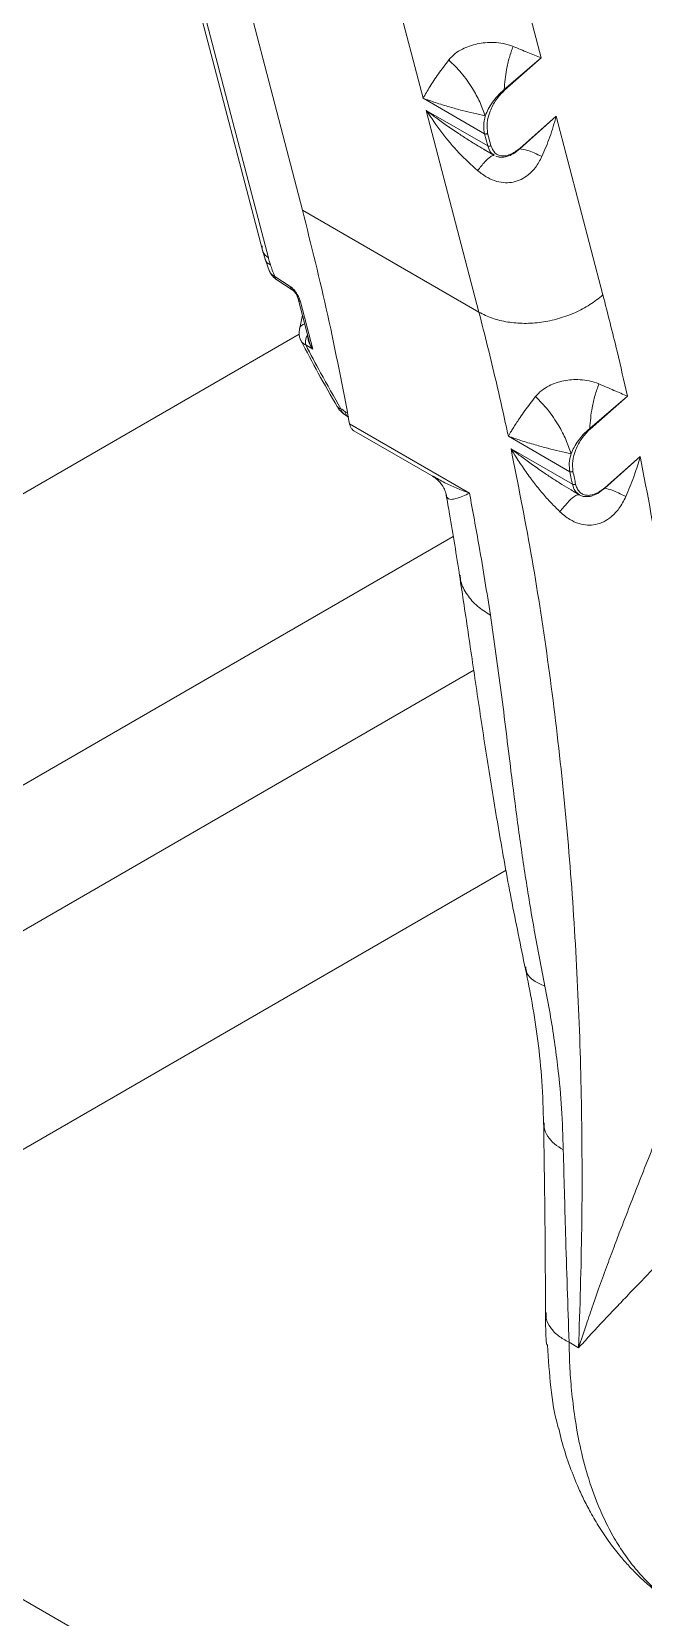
# Model space of a CAD drawing. Header units: millimetres. Extents: x 169 to 14583, y -399 to 10804.
# Drawn here: x 11409 to 11546.2, y 8155.9 to 8511.3 of the extents above; entities that cross this region are included whole.
import ezdxf

# ---------------------------------------------------------------- set-up
doc = ezdxf.new("R2010")
doc.units = ezdxf.units.MM
doc.header["$LTSCALE"] = 35

msp = doc.modelspace()

# ---------------------------------------------------------------- linework, layer by layer
at = {"color": 7, "linetype": 'Continuous', "lineweight": 18}
for p, q in [((12380.16, 7598.098), (10315.408, 8790.053)), ((11506.294, 8570.446), (11523.292, 8505.406)), ((11478.472, 8566.571), (11496.815, 8496.384)), ((11469.75, 8471.288), (11452.912, 8535.714)), ((11446.538, 8516.73), (11460.759, 8462.315)), ((11523.292, 8505.406), (11515.015, 8498.343)), ((11515.084, 8498.183), (11523.292, 8505.406)), ((11496.815, 8496.384), (11510.604, 8488.424)), ((11511.321, 8485.679), (11497.532, 8493.639)), ((11497.532, 8493.639), (11509.348, 8448.428)), ((11526.699, 8492.367), (11518.492, 8485.143)), ((11518.497, 8485.019), (11526.699, 8492.367)), ((11526.699, 8492.367), (11537.17, 8452.304)), ((11510.604, 8488.424), (11511.321, 8485.679)), ((11511.299, 8488.521), (11512.017, 8485.775)), ((11510.341, 8484.985), (11512.679, 8483.636)), ((11509.348, 8448.428), (11469.75, 8471.288)), ((11460.759, 8462.315), (11461.381, 8460.287)), ((11461.37, 8460.316), (11462.394, 8457.531)), ((11466.993, 8454.2), (11463.538, 8456.401)), ((11464.002, 8455.665), (11467.457, 8453.464)), ((11468.768, 8451.443), (11471.248, 8441.954)), ((11472.072, 8440.156), (11469.299, 8450.767)), ((11469.724, 8447.785), (11469.075, 8444.579)), ((11469.034, 8443.523), (11192.358, 8283.801)), ((11470.507, 8441.084), (11472.072, 8440.156)), ((11542.664, 8429.6), (11534.193, 8422.377)), ((11534.267, 8422.209), (11542.664, 8429.6)), ((11478.921, 8425.723), (11480.114, 8424.922)), ((11479.838, 8425.845), (11479.274, 8426.192)), ((11507.224, 8407.859), (11480.335, 8423.383)), ((11481.282, 8421.838), (11499.212, 8411.487)), ((11515.945, 8420.633), (11529.734, 8412.673)), ((11530.332, 8409.849), (11516.543, 8417.809)), ((11545.535, 8416.087), (11537.56, 8409.069)), ((11537.567, 8408.952), (11545.535, 8416.087)), ((11502.009, 8407.538), (11502.019, 8407.396)), ((11531.216, 8407.865), (11531.862, 8407.492)), ((11248.926, 8251.145), (11503.573, 8398.149)), ((11277.215, 8234.814), (11508.178, 8368.146)), ((11319.648, 8210.318), (11515.428, 8323.339)), ((11531.71, 8216.278), (11529.562, 8217.518))]:
    msp.add_line(p, q, dxfattribs=at)
at = {"color": 7, "linetype": 'Continuous', "lineweight": 18, "flags": 128}
msp.add_lwpolyline([(11462.096, 8460.579), (11454.133, 8491.051), (11447.875, 8514.993)], dxfattribs=at)
at = {"color": 7, "linetype": 'Continuous', "lineweight": 18}
for points, knots in [([(11517.013, 8508), (11516.294, 8508.249), (11515.008, 8508.696), (11512.826, 8508.925), (11510.83, 8508.885), (11508.96, 8508.595), (11507.187, 8508.111), (11505.476, 8507.386), (11503.81, 8506.346), (11503.009, 8505.46), (11502.562, 8504.964)], [0, 0, 0, 0, 0.1677984, 0.30016, 0.4104897, 0.509361, 0.6079778, 0.713602, 0.8398485, 1, 1, 1, 1]), ([(11517.013, 8508), (11516.718, 8507.183), (11516.126, 8505.542), (11515.367, 8502.321), (11515.148, 8499.85), (11515.015, 8498.343)], [0, 0, 0, 0, 0.2791591, 0.5606522, 1, 1, 1, 1]), ([(11523.292, 8505.406), (11522.324, 8505.804), (11520.395, 8506.596), (11518.138, 8507.533), (11517.013, 8508)], [0, 0, 0, 0, 0.501851, 1, 1, 1, 1]), ([(11502.562, 8504.964), (11501.758, 8503.905), (11500.14, 8501.771), (11498.26, 8498.905), (11497.298, 8497.226), (11496.815, 8496.384)], [0, 0, 0, 0, 0.3297078, 0.6638583, 1, 1, 1, 1]), ([(11502.562, 8504.964), (11503.53, 8504.039), (11505.485, 8502.171), (11507.796, 8498.88), (11509.59, 8495.6), (11510.38, 8493.493), (11510.772, 8492.449)], [0, 0, 0, 0, 0.2781469, 0.5611401, 0.78272, 1, 1, 1, 1]), ([(11510.772, 8492.449), (11510.974, 8492.939), (11511.399, 8493.97), (11512.371, 8495.48), (11513.572, 8497.038), (11514.5, 8497.877), (11515.015, 8498.343)], [0, 0, 0, 0, 0.2230517, 0.4688607, 0.7051242, 1, 1, 1, 1]), ([(11515.015, 8498.343), (11515.032, 8498.312), (11515.062, 8498.255), (11515.077, 8498.205), (11515.084, 8498.183)], [0, 0, 0, 0, 0.5597749, 1, 1, 1, 1]), ([(11496.815, 8496.384), (11497.734, 8496.056), (11499.671, 8495.365), (11502.598, 8494.458), (11505.478, 8493.66), (11508.147, 8493), (11509.912, 8492.63), (11510.772, 8492.449)], [0, 0, 0, 0, 0.2104338, 0.4435225, 0.6445442, 0.8268871, 1, 1, 1, 1]), ([(11497.532, 8493.639), (11498.671, 8491.969), (11500.943, 8488.639), (11504.762, 8484.083), (11507.624, 8481.457), (11509.046, 8480.153)], [0, 0, 0, 0, 0.336136, 0.6702848, 1, 1, 1, 1]), ([(11510.861, 8484.685), (11510.261, 8485.037), (11508.925, 8485.819), (11506.895, 8487.086), (11504.563, 8488.6), (11502.147, 8490.252), (11499.738, 8491.975), (11498.239, 8493.105), (11497.532, 8493.639)], [0, 0, 0, 0, 0.1284888, 0.2860919, 0.4442096, 0.6460634, 0.8331246, 1, 1, 1, 1]), ([(11523.468, 8483.302), (11524.092, 8484.751), (11525.344, 8487.659), (11526.247, 8490.794), (11526.699, 8492.367)], [0, 0, 0, 0, 0.49814557, 1, 1, 1, 1]), ([(11511.321, 8485.679), (11511.504, 8485.143), (11511.804, 8484.267), (11512.467, 8483.865), (11512.725, 8483.709)], [0, 0, 0, 0, 0.6113058, 1, 1, 1, 1]), ([(11513.137, 8483.399), (11513.273, 8483.349), (11513.637, 8483.214), (11514.462, 8483.1), (11515.643, 8483.265), (11517.079, 8483.878), (11518.009, 8484.626), (11518.497, 8485.019)], [0, 0, 0, 0, 0.0879438, 0.2347719, 0.4787497, 0.726205, 1, 1, 1, 1]), ([(11518.492, 8485.143), (11518.497, 8485.117), (11518.507, 8485.069), (11518.5, 8485.035), (11518.497, 8485.019)], [0, 0, 0, 0, 0.5597749, 1, 1, 1, 1]), ([(11523.468, 8483.302), (11522.876, 8483.594), (11521.695, 8484.179), (11519.921, 8484.853), (11519.035, 8484.956), (11518.497, 8485.019)], [0, 0, 0, 0, 0.28284843, 0.56514797, 1, 1, 1, 1]), ([(11509.046, 8480.153), (11509.592, 8480.848), (11510.694, 8482.25), (11511.857, 8483.264), (11512.542, 8483.653), (11512.74, 8483.554), (11512.781, 8483.533)], [0, 0, 0, 0, 0.3303748, 0.6669454, 0.9307904, 1, 1, 1, 1]), ([(11509.046, 8480.153), (11509.768, 8479.599), (11511.059, 8478.609), (11513.236, 8477.716), (11515.222, 8477.379), (11517.096, 8477.533), (11518.875, 8478.141), (11520.591, 8479.259), (11522.248, 8480.993), (11523.03, 8482.474), (11523.468, 8483.302)], [0, 0, 0, 0, 0.1601632, 0.2864029, 0.392968, 0.4907135, 0.5915927, 0.699815, 0.8321821, 1, 1, 1, 1]), ([(11462.096, 8460.579), (11461.599, 8460.997), (11460.712, 8461.743), (11460.714, 8462.81), (11460.715, 8463.28)], [0, 0, 0, 0, 0.56, 1, 1, 1, 1]), ([(11462.578, 8459.014), (11462.048, 8459.337), (11461.47, 8459.691), (11461.418, 8460.259), (11461.414, 8460.308)], [0, 0, 0, 0, 0.9142762, 1, 1, 1, 1]), ([(11462.578, 8459.014), (11462.476, 8459.313), (11462.295, 8459.846), (11462.157, 8460.355), (11462.096, 8460.579)], [0, 0, 0, 0, 0.559867, 1, 1, 1, 1]), ([(11462.359, 8457.66), (11462.374, 8457.612), (11462.47, 8457.304), (11462.801, 8456.789), (11463.336, 8456.145), (11463.796, 8455.814), (11464.025, 8455.65)], [0, 0, 0, 0, 0.0587344, 0.3761903, 0.6907939, 1, 1, 1, 1]), ([(11463.538, 8456.401), (11463.284, 8456.578), (11462.799, 8456.915), (11462.391, 8457.376), (11462.363, 8457.663), (11462.36, 8457.694)], [0, 0, 0, 0, 0.4948374, 0.9440167, 1, 1, 1, 1]), ([(11463.538, 8456.401), (11463.352, 8456.892), (11463.02, 8457.769), (11462.713, 8458.634), (11462.578, 8459.014)], [0, 0, 0, 0, 0.5600766, 1, 1, 1, 1]), ([(11464.027, 8455.704), (11463.949, 8455.743), (11463.702, 8455.868), (11463.605, 8456.184), (11463.538, 8456.401)], [0, 0, 0, 0, 0.3155849, 1, 1, 1, 1]), ([(11469.299, 8450.767), (11469.244, 8450.961), (11469.123, 8451.398), (11468.741, 8452.224), (11468.182, 8453.059), (11467.553, 8453.78), (11467.185, 8454.057), (11466.993, 8454.2)], [0, 0, 0, 0, 0.1787457, 0.402065, 0.6722739, 0.8297178, 1, 1, 1, 1]), ([(11466.993, 8454.2), (11467.076, 8453.909), (11467.172, 8453.573), (11467.449, 8453.499), (11467.486, 8453.49)], [0, 0, 0, 0, 0.8689537, 1, 1, 1, 1]), ([(11467.456, 8453.464), (11467.505, 8453.43), (11467.601, 8453.365), (11467.793, 8453.187), (11468.017, 8452.931), (11468.246, 8452.608), (11468.485, 8452.211), (11468.684, 8451.769), (11468.742, 8451.544), (11468.769, 8451.44)], [0, 0, 0, 0, 0.0778829, 0.1532836, 0.2964661, 0.432084, 0.5610473, 0.7969747, 1, 1, 1, 1]), ([(11537.17, 8452.304), (11538.243, 8448.107), (11540.161, 8440.613), (11541.899, 8432.965), (11542.664, 8429.6)], [0, 0, 0, 0, 0.5599962, 1, 1, 1, 1]), ([(11469.299, 8450.767), (11469.107, 8450.905), (11468.849, 8451.091), (11468.821, 8451.366), (11468.814, 8451.437)], [0, 0, 0, 0, 0.743261, 1, 1, 1, 1]), ([(11509.348, 8448.428), (11510.653, 8443.302), (11512.983, 8434.149), (11515.04, 8424.763), (11515.945, 8420.633)], [0, 0, 0, 0, 0.559998, 1, 1, 1, 1]), ([(11469.111, 8444.572), (11469.111, 8444.638), (11469.113, 8444.956), (11469.461, 8445.451), (11469.983, 8445.714), (11470.233, 8445.839)], [0, 0, 0, 0, 0.1206446, 0.5795847, 1, 1, 1, 1]), ([(11469.081, 8444.609), (11469.042, 8444.312), (11468.963, 8443.719), (11469.106, 8442.857), (11469.276, 8442.277), (11469.44, 8442.019), (11469.451, 8442.002)], [0, 0, 0, 0, 0.3288935, 0.6559734, 0.9773376, 1, 1, 1, 1]), ([(11469.441, 8442.012), (11469.522, 8441.875), (11469.75, 8441.49), (11470.211, 8441.243), (11470.507, 8441.084)], [0, 0, 0, 0, 0.3565318, 1, 1, 1, 1]), ([(11469.444, 8442.014), (11470.708, 8439.597), (11473.281, 8434.675), (11476.149, 8429.694), (11477.609, 8427.158)], [0, 0, 0, 0, 0.490899, 1, 1, 1, 1]), ([(11470.507, 8441.084), (11470.47, 8441.289), (11470.393, 8441.71), (11470.478, 8442.516), (11470.738, 8443.078), (11470.876, 8443.377)], [0, 0, 0, 0, 0.3080781, 0.6331544, 1, 1, 1, 1]), ([(11470.938, 8443.141), (11470.957, 8442.824), (11471.005, 8442.043), (11471.455, 8441.022), (11471.898, 8440.4), (11472.072, 8440.156)], [0, 0, 0, 0, 0.2936045, 0.7234856, 1, 1, 1, 1]), ([(11472.072, 8440.156), (11471.727, 8440.702), (11471.369, 8441.27), (11471.259, 8441.93), (11471.255, 8441.955)], [0, 0, 0, 0, 0.9621686, 1, 1, 1, 1]), ([(11478.376, 8426.792), (11476.832, 8429.477), (11474.078, 8434.269), (11471.598, 8439.003), (11470.507, 8441.084)], [0, 0, 0, 0, 0.5604697, 1, 1, 1, 1]), ([(11536.275, 8432.359), (11535.573, 8432.62), (11534.318, 8433.086), (11532.173, 8433.328), (11530.222, 8433.322), (11528.378, 8433.059), (11526.636, 8432.605), (11524.905, 8431.879), (11523.267, 8430.861), (11522.465, 8429.978), (11522.044, 8429.514)], [0, 0, 0, 0, 0.1674419, 0.2989758, 0.4093454, 0.5082169, 0.6085313, 0.712515, 0.8488712, 1, 1, 1, 1]), ([(11536.275, 8432.359), (11535.968, 8431.517), (11535.351, 8429.824), (11534.559, 8426.491), (11534.332, 8423.935), (11534.193, 8422.377)], [0, 0, 0, 0, 0.2791044, 0.5606946, 1, 1, 1, 1]), ([(11542.664, 8429.6), (11541.686, 8430.022), (11539.735, 8430.865), (11537.426, 8431.862), (11536.275, 8432.359)], [0, 0, 0, 0, 0.5013917, 1, 1, 1, 1]), ([(11477.537, 8427.334), (11477.574, 8427.256), (11477.752, 8426.875), (11478.234, 8426.282), (11478.751, 8425.867), (11479.011, 8425.659)], [0, 0, 0, 0, 0.1137956, 0.5557626, 1, 1, 1, 1]), ([(11477.582, 8427.263), (11477.646, 8427.157), (11477.791, 8426.918), (11478.167, 8426.837), (11478.376, 8426.792)], [0, 0, 0, 0, 0.4431493, 1, 1, 1, 1]), ([(11522.044, 8429.514), (11521.624, 8428.982), (11520.773, 8427.904), (11519.624, 8426.339), (11518.662, 8424.961), (11517.84, 8423.727), (11517.198, 8422.723), (11516.549, 8421.669), (11516.168, 8421.015), (11515.945, 8420.633)], [0, 0, 0, 0, 0.1600219, 0.3248288, 0.4960377, 0.6141203, 0.7475662, 0.8526363, 1, 1, 1, 1]), ([(11522.044, 8429.514), (11522.994, 8428.554), (11524.91, 8426.619), (11527.161, 8423.244), (11528.895, 8419.899), (11529.647, 8417.764), (11530.02, 8416.707)], [0, 0, 0, 0, 0.27814396, 0.56118866, 0.78278271, 1, 1, 1, 1]), ([(11479.274, 8426.192), (11479.108, 8426.297), (11478.811, 8426.484), (11478.509, 8426.698), (11478.376, 8426.792)], [0, 0, 0, 0, 0.5599495, 1, 1, 1, 1]), ([(11478.945, 8425.736), (11478.89, 8425.771), (11478.574, 8425.971), (11478.466, 8426.421), (11478.376, 8426.792)], [0, 0, 0, 0, 0.17447384, 1, 1, 1, 1]), ([(11479.274, 8426.192), (11479.433, 8425.681), (11479.611, 8425.112), (11480.084, 8424.981), (11480.133, 8424.967)], [0, 0, 0, 0, 0.8971941, 1, 1, 1, 1]), ([(11481.29, 8421.85), (11481.15, 8421.947), (11480.848, 8422.159), (11480.514, 8422.676), (11480.394, 8423.148), (11480.335, 8423.383)], [0, 0, 0, 0, 0.3009815, 0.6521677, 1, 1, 1, 1]), ([(11515.945, 8420.633), (11516.877, 8420.308), (11518.841, 8419.623), (11521.8, 8418.72), (11524.705, 8417.923), (11527.386, 8417.263), (11529.158, 8416.889), (11530.02, 8416.707)], [0, 0, 0, 0, 0.21107195, 0.44524856, 0.64560053, 0.82751623, 1, 1, 1, 1]), ([(11530.02, 8416.707), (11530.227, 8417.184), (11530.664, 8418.188), (11531.628, 8419.641), (11532.802, 8421.13), (11533.698, 8421.933), (11534.193, 8422.377)], [0, 0, 0, 0, 0.2243719, 0.4715291, 0.7075877, 1, 1, 1, 1]), ([(11534.193, 8422.377), (11534.212, 8422.344), (11534.244, 8422.285), (11534.26, 8422.233), (11534.267, 8422.209)], [0, 0, 0, 0, 0.5597541, 1, 1, 1, 1]), ([(11516.543, 8417.809), (11516.926, 8417.179), (11517.605, 8416.06), (11518.619, 8414.5), (11519.598, 8413.056), (11520.605, 8411.645), (11521.925, 8409.884), (11523.533, 8407.893), (11525.48, 8405.688), (11526.844, 8404.349), (11527.515, 8403.689)], [0, 0, 0, 0, 0.1213043, 0.2154981, 0.3076621, 0.4107362, 0.5039542, 0.6751859, 0.8399824, 1, 1, 1, 1]), ([(11531.219, 8407.87), (11530.815, 8408.102), (11529.719, 8408.734), (11527.922, 8409.837), (11525.829, 8411.171), (11523.523, 8412.709), (11521.129, 8414.381), (11518.733, 8416.128), (11517.246, 8417.27), (11516.543, 8417.809)], [0, 0, 0, 0, 0.0777615, 0.2111626, 0.353453, 0.4952658, 0.6789813, 0.8485308, 1, 1, 1, 1]), ([(11542.304, 8407.084), (11542.913, 8408.536), (11544.053, 8411.248), (11545.009, 8414.26), (11545.457, 8415.812), (11545.516, 8416.021), (11545.533, 8416.081), (11545.535, 8416.087)], [0, 0, 0, 0, 0.49910393, 0.93273959, 0.98087984, 0.99794112, 1, 1, 1, 1]), ([(11545.535, 8416.087), (11547.159, 8407.576), (11550.406, 8390.555), (11553.909, 8366.048), (11556.578, 8343.013), (11557.752, 8328.615), (11558.339, 8321.416)], [0, 0, 0, 0, 0.2800285, 0.5599889, 0.7799691, 1, 1, 1, 1]), ([(11498.958, 8411.633), (11499.312, 8411.404), (11499.959, 8410.984), (11500.783, 8410.096), (11501.295, 8409.334), (11501.632, 8408.669), (11501.845, 8408.119), (11501.963, 8407.692), (11501.988, 8407.559), (11501.992, 8407.536)], [0, 0, 0, 0, 0.2384156, 0.4351645, 0.5829234, 0.6849465, 0.8075729, 0.9679496, 1, 1, 1, 1]), ([(11507.224, 8407.859), (11505.314, 8408.58), (11502.4, 8409.679), (11499.917, 8411.18), (11499.063, 8411.696)], [0, 0, 0, 0, 0.65591103, 1, 1, 1, 1]), ([(11529.734, 8412.673), (11529.846, 8412.146), (11530.047, 8411.206), (11530.245, 8410.264), (11530.332, 8409.849)], [0, 0, 0, 0, 0.56, 1, 1, 1, 1]), ([(11530.332, 8409.849), (11530.495, 8409.306), (11530.803, 8408.274), (11531.534, 8407.762), (11531.88, 8407.519)], [0, 0, 0, 0, 0.5266774, 1, 1, 1, 1]), ([(11530.433, 8412.756), (11530.545, 8412.229), (11530.746, 8411.289), (11530.944, 8410.346), (11531.031, 8409.931)], [0, 0, 0, 0, 0.5599999, 1, 1, 1, 1]), ([(11537.56, 8409.069), (11537.21, 8408.787), (11536.509, 8408.222), (11535.432, 8407.676), (11534.39, 8407.372), (11533.42, 8407.347), (11532.567, 8407.613), (11531.866, 8408.147), (11531.321, 8408.907), (11531.128, 8409.59), (11531.031, 8409.931)], [0, 0, 0, 0, 0.1249733, 0.25, 0.3750267, 0.5, 0.6249733, 0.75, 0.8750267, 1, 1, 1, 1]), ([(11501.992, 8407.392), (11502.248, 8405.99), (11503.335, 8400.039), (11504.288, 8393.949), (11505.016, 8389.293)], [0, 0, 0, 0, 0.2356399, 1, 1, 1, 1]), ([(11502.019, 8407.396), (11502.019, 8407.392), (11502.023, 8407.324), (11502.045, 8407.269), (11502.064, 8407.202), (11502.072, 8407.176), (11502.136, 8406.986), (11502.321, 8406.692), (11502.77, 8406.47), (11503.458, 8406.449), (11504.433, 8406.674), (11505.679, 8407.139), (11506.717, 8407.623), (11507.224, 8407.859)], [0, 0, 0, 0, 0.0021855, 0.0326971, 0.0399204, 0.0456667, 0.0499346, 0.169966, 0.3064628, 0.4550671, 0.6285108, 0.8185228, 1, 1, 1, 1]), ([(11511.932, 8380.486), (11511.108, 8385.651), (11509.636, 8394.874), (11507.961, 8403.892), (11507.224, 8407.859)], [0, 0, 0, 0, 0.55998427, 1, 1, 1, 1]), ([(11527.515, 8403.689), (11528.106, 8404.42), (11529.299, 8405.894), (11530.585, 8407.07), (11531.5, 8407.6), (11531.826, 8407.482), (11531.987, 8407.424)], [0, 0, 0, 0, 0.2776423, 0.5605714, 0.7823579, 1, 1, 1, 1]), ([(11527.515, 8403.689), (11528.224, 8403.077), (11529.476, 8401.994), (11531.659, 8401.02), (11533.647, 8400.628), (11535.569, 8400.77), (11537.415, 8401.405), (11539.223, 8402.619), (11540.992, 8404.523), (11541.832, 8406.162), (11542.304, 8407.084)], [0, 0, 0, 0, 0.15772714, 0.2789165, 0.38189405, 0.47705303, 0.57875312, 0.6868231, 0.82389122, 1, 1, 1, 1]), ([(11531.987, 8407.424), (11532.113, 8407.365), (11532.481, 8407.194), (11533.33, 8407.021), (11534.568, 8407.148), (11536.073, 8407.756), (11537.05, 8408.538), (11537.567, 8408.952)], [0, 0, 0, 0, 0.080618, 0.2341028, 0.4791991, 0.7243434, 1, 1, 1, 1]), ([(11537.56, 8409.069), (11537.565, 8409.044), (11537.575, 8409), (11537.57, 8408.967), (11537.567, 8408.952)], [0, 0, 0, 0, 0.5598047, 1, 1, 1, 1]), ([(11542.304, 8407.084), (11541.742, 8407.377), (11540.62, 8407.961), (11538.935, 8408.675), (11538.083, 8408.847), (11537.567, 8408.952)], [0, 0, 0, 0, 0.28312763, 0.56535122, 1, 1, 1, 1]), ([(11504.991, 8389.459), (11505.67, 8384.981), (11507.033, 8375.99), (11509.09, 8361.88), (11511.293, 8347.322), (11513.752, 8332.317), (11516.523, 8316.939), (11518.697, 8306.427), (11519.786, 8301.164)], [0, 0, 0, 0, 0.1640441, 0.3293279, 0.4957823, 0.6633364, 0.8314505, 1, 1, 1, 1]), ([(11511.932, 8380.486), (11510.915, 8381.136), (11508.825, 8382.471), (11506.618, 8385.065), (11505.303, 8387.45), (11505.162, 8389.001), (11505.119, 8389.477)], [0, 0, 0, 0, 0.2757729, 0.5664587, 0.8671048, 1, 1, 1, 1]), ([(11524.14, 8297.357), (11523.324, 8301.558), (11521.695, 8309.95), (11519.707, 8322.144), (11517.99, 8334.024), (11516.229, 8347.765), (11514.406, 8363.256), (11512.756, 8374.745), (11511.932, 8380.486)], [0, 0, 0, 0, 0.14087033, 0.28142631, 0.42164323, 0.56153836, 0.78089905, 1, 1, 1, 1]), ([(11519.785, 8301.17), (11520.304, 8298.609), (11521.399, 8293.211), (11522.646, 8284.83), (11523.597, 8275.762), (11523.768, 8269.66), (11523.858, 8266.478)], [0, 0, 0, 0, 0.2152186, 0.4535882, 0.715002, 1, 1, 1, 1]), ([(11524.14, 8297.357), (11523.265, 8297.741), (11521.467, 8298.529), (11519.981, 8300.062), (11519.881, 8301.215), (11519.838, 8301.709)], [0, 0, 0, 0, 0.3515966, 0.722092, 1, 1, 1, 1]), ([(11528.265, 8260.656), (11528.17, 8263.739), (11527.984, 8269.747), (11527.232, 8277.88), (11526.317, 8284.982), (11525.345, 8291.147), (11524.539, 8295.299), (11524.14, 8297.357)], [0, 0, 0, 0, 0.25782649, 0.50246138, 0.66715121, 0.83502143, 1, 1, 1, 1]), ([(11552.497, 8271.657), (11551.762, 8269.795), (11550.228, 8265.909), (11547.949, 8260.184), (11545.677, 8254.455), (11543.433, 8248.753), (11541.431, 8243.585), (11539.597, 8238.751), (11537.91, 8234.218), (11536.347, 8229.914), (11534.842, 8225.648), (11533.324, 8221.236), (11532.281, 8218.032), (11531.71, 8216.278)], [0, 0, 0, 0, 0.0921851, 0.1924025, 0.2922237, 0.390522, 0.4953677, 0.5718453, 0.655783, 0.7471802, 0.8138466, 0.8981199, 1, 1, 1, 1]), ([(11523.853, 8266.927), (11523.964, 8259.839), (11524.184, 8245.725), (11524.253, 8231.356), (11524.287, 8224.204)], [0, 0, 0, 0, 0.5022124, 1, 1, 1, 1]), ([(11528.265, 8260.656), (11527.578, 8261.089), (11526.158, 8261.985), (11524.721, 8263.674), (11523.911, 8265.281), (11523.944, 8266.314), (11523.956, 8266.682)], [0, 0, 0, 0, 0.26392811, 0.54505551, 0.83787527, 1, 1, 1, 1]), ([(11529.562, 8217.518), (11529.293, 8225.71), (11528.813, 8240.348), (11528.433, 8254.447), (11528.265, 8260.656)], [0, 0, 0, 0, 0.5596459, 1, 1, 1, 1]), ([(11531.71, 8216.278), (11532.517, 8217.171), (11534.166, 8218.995), (11536.785, 8221.807), (11539.45, 8224.627), (11542.199, 8227.506), (11545.187, 8230.62), (11548.13, 8233.686), (11551.408, 8237.12), (11554.749, 8240.648), (11558.434, 8244.616), (11561.881, 8248.416), (11565.173, 8252.135), (11567.343, 8254.699), (11568.403, 8255.952)], [0, 0, 0, 0, 0.0816579, 0.1668632, 0.2484183, 0.3241886, 0.4074108, 0.500928, 0.564349, 0.6677018, 0.7592137, 0.842244, 0.9229356, 1, 1, 1, 1]), ([(11524.287, 8224.205), (11524.288, 8222.218), (11524.29, 8220.032), (11524.435, 8217.912), (11524.448, 8217.718)], [0, 0, 0, 0, 0.9088339, 1, 1, 1, 1]), ([(11529.562, 8217.518), (11528.74, 8217.975), (11527.043, 8218.919), (11525.321, 8220.762), (11524.346, 8222.568), (11524.389, 8223.765), (11524.405, 8224.208)], [0, 0, 0, 0, 0.2614058, 0.5398886, 0.8299436, 1, 1, 1, 1]), ([(11524.707, 8216.855), (11524.581, 8217.12), (11524.426, 8217.448), (11524.456, 8217.676), (11524.462, 8217.719)], [0, 0, 0, 0, 0.8106061, 1, 1, 1, 1]), ([(11555.797, 8157.189), (11555.199, 8157.52), (11553.524, 8158.446), (11551.15, 8160.204), (11548.772, 8162.207), (11547.235, 8163.703), (11546.082, 8164.911), (11545.066, 8166.037), (11543.823, 8167.536), (11542.573, 8169.185), (11541.4, 8170.876), (11539.825, 8173.352), (11537.981, 8176.694), (11535.729, 8181.677), (11533.69, 8187.47), (11532.002, 8194.049), (11530.842, 8200.433), (11530.111, 8206.499), (11529.693, 8212.13), (11529.604, 8215.797), (11529.562, 8217.518)], [0, 0, 0, 0, 0.035551, 0.09956, 0.1528772, 0.1955009, 0.2086726, 0.2371463, 0.2715906, 0.3054121, 0.3386104, 0.3711847, 0.4454846, 0.5163069, 0.6169542, 0.7095867, 0.7941966, 0.8707888, 0.9393807, 1, 1, 1, 1]), ([(11527.226, 8198.168), (11527.176, 8198.332), (11526.316, 8201.179), (11525.353, 8207.363), (11524.923, 8213.685), (11524.707, 8216.855)], [0, 0, 0, 0, 0.0295739, 0.5134122, 1, 1, 1, 1]), ([(11527.239, 8198.169), (11527.448, 8197.286), (11528.087, 8194.588), (11529.477, 8190.311), (11531.158, 8185.976), (11532.804, 8182.393), (11534.435, 8179.243), (11536.422, 8175.876), (11538.704, 8172.531), (11540.947, 8169.675), (11542.932, 8167.423), (11544.714, 8165.577), (11546.723, 8163.669), (11549.286, 8161.496), (11552.342, 8159.205), (11554.658, 8157.835), (11555.794, 8157.163)], [0, 0, 0, 0, 0.0503488, 0.1538833, 0.2532012, 0.3157843, 0.3819635, 0.4586206, 0.5427883, 0.6189073, 0.6744467, 0.7227494, 0.7741271, 0.8404681, 0.9217769, 1, 1, 1, 1])]:
    msp.add_open_spline(points, degree=3, knots=knots, dxfattribs=at)
for points in [[(11511.299, 8488.521), (11511.203, 8489.264), (11511.01, 8490.751), (11511.74, 8493.493), (11513.133, 8496.171), (11514.434, 8497.512), (11515.084, 8498.183)], [(11510.772, 8492.449), (11510.613, 8491.71), (11510.294, 8490.232), (11510.501, 8489.026), (11510.604, 8488.424)], [(11510.604, 8488.424), (11510.655, 8488.402), (11510.758, 8488.357), (11510.954, 8488.359), (11511.149, 8488.412), (11511.249, 8488.484), (11511.299, 8488.521)], [(11512.017, 8485.775), (11511.966, 8485.739), (11511.866, 8485.666), (11511.671, 8485.614), (11511.475, 8485.612), (11511.372, 8485.656), (11511.321, 8485.679)], [(11518.492, 8485.143), (11517.8, 8484.632), (11516.416, 8483.611), (11514.406, 8483.293), (11512.783, 8483.966), (11512.272, 8485.172), (11512.017, 8485.775)], [(11480.335, 8423.383), (11478.769, 8431.533), (11475.637, 8447.834), (11471.712, 8463.47), (11469.75, 8471.288)], [(11537.17, 8452.304), (11536.222, 8451.546), (11534.326, 8450.031), (11530.902, 8448.243), (11527.215, 8446.903), (11523.357, 8446.09), (11519.486, 8445.826), (11515.761, 8446.134), (11512.277, 8446.96), (11510.324, 8447.939), (11509.348, 8448.428)], [(11530.433, 8412.756), (11530.364, 8413.498), (11530.225, 8414.982), (11530.984, 8417.659), (11532.364, 8420.255), (11533.633, 8421.558), (11534.267, 8422.209)], [(11516.543, 8417.809), (11518.085, 8410.064), (11521.169, 8394.572), (11524.87, 8370.6), (11527.889, 8346.12), (11530.156, 8321.104), (11531.691, 8295.595), (11532.47, 8269.607), (11532.56, 8243.203), (11531.993, 8225.253), (11531.71, 8216.278)], [(11530.02, 8416.707), (11529.845, 8415.974), (11529.495, 8414.507), (11529.654, 8413.284), (11529.734, 8412.673)], [(11529.734, 8412.673), (11529.785, 8412.65), (11529.888, 8412.606), (11530.085, 8412.604), (11530.281, 8412.652), (11530.382, 8412.721), (11530.433, 8412.756)], [(11531.031, 8409.931), (11530.981, 8409.897), (11530.879, 8409.828), (11530.683, 8409.781), (11530.487, 8409.782), (11530.384, 8409.827), (11530.332, 8409.849)]]:
    msp.add_open_spline(points, degree=3, dxfattribs=at)

doc.saveas('drawing.dxf')
